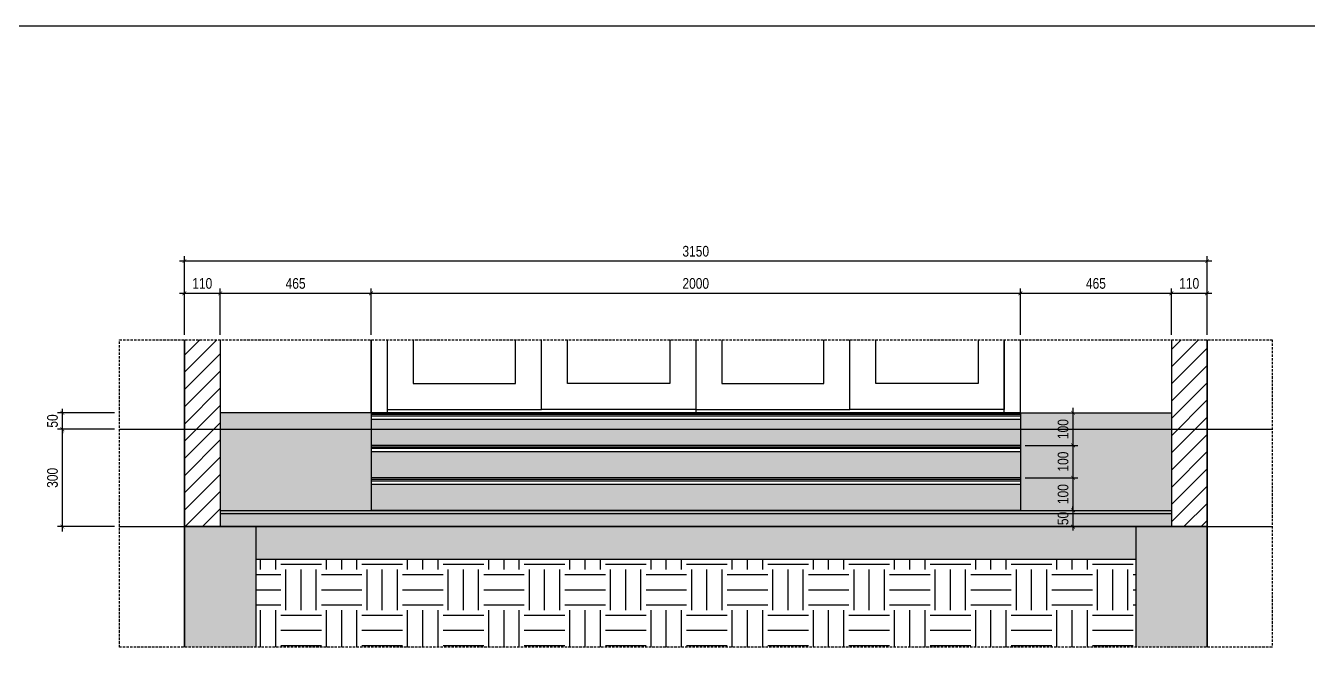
# Model space of a CAD drawing. Header units: millimetres. Extents: x -82962 to 19744, y -138000 to 4535.
# Drawn here: x 10714 to 14665, y -110505 to -108592 of the extents above; entities that cross this region are included whole.
import ezdxf

# ---------------------------------------------------------------- set-up
doc = ezdxf.new("R2010")
doc.units = ezdxf.units.MM
doc.header["$LTSCALE"] = 1000
doc.header["$MEASUREMENT"] = 0
doc.header["$PDMODE"] = 3
doc.linetypes.add('HIDDEN', pattern=[0.375, 0.25, -0.125])
doc.layers.get('0').update_dxf_attribs({"lineweight": 30})
doc.layers.get('DEFPOINTS').update_dxf_attribs({"color": 4, "lineweight": 30})
doc.layers.add('THAY', color=4, linetype='Continuous', lineweight=30)
doc.styles.add('dim', font='arial.ttf', dxfattribs={"width": 0.8})
doc.dimstyles.new('1-100-100', dxfattribs={"dimscale": 0, "dimtxt": 2.2, "dimasz": 0.8, "dimexe": 1, "dimexo": 1, "dimgap": 0.9, "dimtad": 1, "dimdec": 0, "dimzin": 0, "dimdsep": 46, "dimtxsty": 'dim', "dimblk1": 'ARCHTICK', "dimblk2": 'ARCHTICK', "dimsah": 1, "dimcen": 1, "dimdle": 1, "dimclrd": 256, "dimclre": 256, "dimclrt": 1, "dimadec": 0, "dimazin": 0, "dimtfac": 0.0001, "dimtdec": 0, "dimtix": 1, "dimtmove": 2, "dimatfit": 3, "dimldrblk": 'DOT', "dimfxl": 100, "dimtolj": 1, "dimtzin": 0, "dimarcsym": 0})
pattern_1 = [(50, (0, 0), (71.726018, -6.275213), [7.5, -82.5]), (355, (0, 0), (-13.875133, 75.219213), [6, -66]), (100.4514, (5.98, -0.52), (57.85094, 68.943954), [6.37402, -70.11421]), (46.1842, (0, 20), (106.724105, -16.5519), [11.25, -123.75]), (96.6356, (8.89, 18.62), (93.46627, 97.41179), [9.56103, -105.1713]), (351.1842, (0, 20), (93.4662, 97.41186), [9, -99]), (21, (10, 15), (59.690705, -40.26189), [7.5, -82.5]), (326, (10, 15), (24.331533, 72.515005), [6, -66]), (71.4514, (14.974, 11.645), (84.022263, 32.25305), [6.37402, -70.11421]), (37.5, (0, 0), (1.2159855, 33.2893854), [0, -65.2, 0, -67, 0, -66.25]), (7.5, (0, 0), (26.306954, 39.441171), [0, -38.2, 0, -63.7, 0, -25.25]), (327.5, (-22.3, 0), (53.3822436, -2.255487), [0, -25, 0, -78, 0, -103.5]), (317.5, (-32.3, 0), (58.318617, 10.010498), [0, -32.5, 0, -51.8, 0, -73.5])]

# ---------------------------------------------------------------- blocks, each defined once
blk = doc.blocks.new('_ARCHTICK')
at = {"color": 0, "linetype": 'ByBlock', "const_width": 0.15}
blk.add_lwpolyline([(-0.5, -0.5), (0.5, 0.5)], dxfattribs=at)
blk = doc.blocks.new('*D1206')
at = {"layer": 'DEFPOINTS', "color": 0, "ltscale": 0.2, "transparency": 16777216}
for p in [(11313.2, -109415.9), (11203.2, -109558.8), (11313.2, -109558.8)]:
    blk.add_point(p, dxfattribs=at)
at = {"layer": 'THAY', "lineweight": -2, "ltscale": 0.2, "transparency": 16777216}
for p, q in [((11188.2, -109415.9), (11328.2, -109415.9)), ((11203.2, -109543.8), (11203.2, -109400.9)), ((11313.2, -109543.8), (11313.2, -109400.9))]:
    blk.add_line(p, q, dxfattribs=at)
at = {"layer": 'THAY', "lineweight": -2, "ltscale": 0.2, "transparency": 16777216, "xscale": 11.99999999999989, "yscale": 11.99999999999989, "zscale": 11.99999999999989, "rotation": 180}
blk.add_blockref('_ARCHTICK', (11203.2, -109415.9), dxfattribs=at)
at = {"layer": 'THAY', "lineweight": -2, "ltscale": 0.2, "transparency": 16777216, "xscale": 11.99999999999989, "yscale": 11.99999999999989, "zscale": 11.99999999999989}
blk.add_blockref('_ARCHTICK', (11313.2, -109415.9), dxfattribs=at)
at = {"layer": 'THAY', "color": 1, "ltscale": 0.2, "transparency": 16777216, "insert": (11258.2, -109385.6), "char_height": 33, "attachment_point": 5, "style": 'dim'}
blk.add_mtext('\\A1;110', dxfattribs=at)
blk = doc.blocks.new('_DOT')
at = {"color": 0, "linetype": 'ByBlock', "ltscale": 10}
blk.add_line((-0.5, 0), (-1, 0), dxfattribs=at)
at = {"color": 0, "linetype": 'ByBlock', "ltscale": 10, "const_width": 0.5}
blk.add_lwpolyline([(-0.25, 0, 1), (0.25, 0, 1)], format="xyb", close=True, dxfattribs=at)
blk = doc.blocks.new('*D1207')
at = {"layer": 'DEFPOINTS', "color": 0, "ltscale": 0.2, "transparency": 16777216}
for p in [(11778.2, -109415.9), (11313.2, -109558.8), (11778.2, -109558.8)]:
    blk.add_point(p, dxfattribs=at)
at = {"layer": 'THAY', "lineweight": -2, "ltscale": 0.2, "transparency": 16777216}
for p, q in [((11298.2, -109415.9), (11793.2, -109415.9)), ((11313.2, -109543.8), (11313.2, -109400.9)), ((11778.2, -109543.8), (11778.2, -109400.9))]:
    blk.add_line(p, q, dxfattribs=at)
at = {"layer": 'THAY', "lineweight": -2, "ltscale": 0.2, "transparency": 16777216, "xscale": 11.99999999999989, "yscale": 11.99999999999989, "zscale": 11.99999999999989, "rotation": 180}
blk.add_blockref('_ARCHTICK', (11313.2, -109415.9), dxfattribs=at)
at = {"layer": 'THAY', "lineweight": -2, "ltscale": 0.2, "transparency": 16777216, "xscale": 11.99999999999989, "yscale": 11.99999999999989, "zscale": 11.99999999999989}
blk.add_blockref('_ARCHTICK', (11778.2, -109415.9), dxfattribs=at)
at = {"layer": 'THAY', "color": 1, "ltscale": 0.2, "transparency": 16777216, "insert": (11545.7, -109385.6), "char_height": 33, "attachment_point": 5, "style": 'dim'}
blk.add_mtext('\\A1;465', dxfattribs=at)
blk = doc.blocks.new('*D1208')
at = {"layer": 'DEFPOINTS', "color": 0, "ltscale": 0.2, "transparency": 16777216}
for p in [(13778.2, -109415.9), (11778.2, -109558.8), (13778.2, -109558.8)]:
    blk.add_point(p, dxfattribs=at)
at = {"layer": 'THAY', "lineweight": -2, "ltscale": 0.2, "transparency": 16777216}
for p, q in [((11763.2, -109415.9), (13793.2, -109415.9)), ((11778.2, -109543.8), (11778.2, -109400.9)), ((13778.2, -109543.8), (13778.2, -109400.9))]:
    blk.add_line(p, q, dxfattribs=at)
at = {"layer": 'THAY', "lineweight": -2, "ltscale": 0.2, "transparency": 16777216, "xscale": 11.99999999999989, "yscale": 11.99999999999989, "zscale": 11.99999999999989, "rotation": 180}
blk.add_blockref('_ARCHTICK', (11778.2, -109415.9), dxfattribs=at)
at = {"layer": 'THAY', "lineweight": -2, "ltscale": 0.2, "transparency": 16777216, "xscale": 11.99999999999989, "yscale": 11.99999999999989, "zscale": 11.99999999999989}
blk.add_blockref('_ARCHTICK', (13778.2, -109415.9), dxfattribs=at)
at = {"layer": 'THAY', "color": 1, "ltscale": 0.2, "transparency": 16777216, "insert": (12778.2, -109385.6), "char_height": 33, "attachment_point": 5, "style": 'dim'}
blk.add_mtext('\\A1;2000', dxfattribs=at)
blk = doc.blocks.new('*D1209')
at = {"layer": 'DEFPOINTS', "color": 0, "ltscale": 0.2, "transparency": 16777216}
for p in [(14243.2, -109415.9), (13778.2, -109558.8), (14243.2, -109558.8)]:
    blk.add_point(p, dxfattribs=at)
at = {"layer": 'THAY', "lineweight": -2, "ltscale": 0.2, "transparency": 16777216}
for p, q in [((13763.2, -109415.9), (14258.2, -109415.9)), ((13778.2, -109543.8), (13778.2, -109400.9)), ((14243.2, -109543.8), (14243.2, -109400.9))]:
    blk.add_line(p, q, dxfattribs=at)
at = {"layer": 'THAY', "lineweight": -2, "ltscale": 0.2, "transparency": 16777216, "xscale": 11.99999999999989, "yscale": 11.99999999999989, "zscale": 11.99999999999989, "rotation": 180}
blk.add_blockref('_ARCHTICK', (13778.2, -109415.9), dxfattribs=at)
at = {"layer": 'THAY', "lineweight": -2, "ltscale": 0.2, "transparency": 16777216, "xscale": 11.99999999999989, "yscale": 11.99999999999989, "zscale": 11.99999999999989}
blk.add_blockref('_ARCHTICK', (14243.2, -109415.9), dxfattribs=at)
at = {"layer": 'THAY', "color": 1, "ltscale": 0.2, "transparency": 16777216, "insert": (14010.7, -109385.6), "char_height": 33, "attachment_point": 5, "style": 'dim'}
blk.add_mtext('\\A1;465', dxfattribs=at)
blk = doc.blocks.new('*D1210')
at = {"layer": 'DEFPOINTS', "color": 0, "ltscale": 0.2, "transparency": 16777216}
for p in [(14353.2, -109415.9), (14243.2, -109558.8), (14353.2, -109558.8)]:
    blk.add_point(p, dxfattribs=at)
at = {"layer": 'THAY', "lineweight": -2, "ltscale": 0.2, "transparency": 16777216}
for p, q in [((14228.2, -109415.9), (14368.2, -109415.9)), ((14243.2, -109543.8), (14243.2, -109400.9)), ((14353.2, -109543.8), (14353.2, -109400.9))]:
    blk.add_line(p, q, dxfattribs=at)
at = {"layer": 'THAY', "lineweight": -2, "ltscale": 0.2, "transparency": 16777216, "xscale": 11.99999999999989, "yscale": 11.99999999999989, "zscale": 11.99999999999989, "rotation": 180}
blk.add_blockref('_ARCHTICK', (14243.2, -109415.9), dxfattribs=at)
at = {"layer": 'THAY', "lineweight": -2, "ltscale": 0.2, "transparency": 16777216, "xscale": 11.99999999999989, "yscale": 11.99999999999989, "zscale": 11.99999999999989}
blk.add_blockref('_ARCHTICK', (14353.2, -109415.9), dxfattribs=at)
at = {"layer": 'THAY', "color": 1, "ltscale": 0.2, "transparency": 16777216, "insert": (14298.2, -109385.6), "char_height": 33, "attachment_point": 5, "style": 'dim'}
blk.add_mtext('\\A1;110', dxfattribs=at)
blk = doc.blocks.new('*D1211')
at = {"layer": 'DEFPOINTS', "color": 0, "ltscale": 0.2, "transparency": 16777216}
for p in [(11203.2, -109316.9), (11203.2, -109558.8), (14353.2, -109558.8)]:
    blk.add_point(p, dxfattribs=at)
at = {"layer": 'THAY', "lineweight": -2, "ltscale": 0.2, "transparency": 16777216}
for p, q in [((14368.2, -109316.9), (11188.2, -109316.9)), ((11203.2, -109543.8), (11203.2, -109301.9)), ((14353.2, -109543.8), (14353.2, -109301.9))]:
    blk.add_line(p, q, dxfattribs=at)
at = {"layer": 'THAY', "lineweight": -2, "ltscale": 0.2, "transparency": 16777216, "xscale": 11.99999999999989, "yscale": 11.99999999999989, "zscale": 11.99999999999989, "rotation": 180}
blk.add_blockref('_ARCHTICK', (11203.2, -109316.9), dxfattribs=at)
at = {"layer": 'THAY', "lineweight": -2, "ltscale": 0.2, "transparency": 16777216, "xscale": 11.99999999999989, "yscale": 11.99999999999989, "zscale": 11.99999999999989}
blk.add_blockref('_ARCHTICK', (14353.2, -109316.9), dxfattribs=at)
at = {"layer": 'THAY', "color": 1, "ltscale": 0.2, "transparency": 16777216, "insert": (12778.2, -109286.6), "char_height": 33, "attachment_point": 5, "style": 'dim'}
blk.add_mtext('\\A1;3150', dxfattribs=at)
blk = doc.blocks.new('*D1212')
at = {"layer": 'DEFPOINTS', "color": 0, "ltscale": 0.2, "transparency": 16777216}
for p in [(10827.3, -109833.8), (11003.2, -109833.8), (11003.2, -110133.8)]:
    blk.add_point(p, dxfattribs=at)
at = {"layer": 'THAY', "lineweight": -2, "ltscale": 0.2, "transparency": 16777216}
for p, q in [((10827.3, -110148.8), (10827.3, -109818.8)), ((10988.2, -109833.8), (10812.3, -109833.8)), ((10988.2, -110133.8), (10812.3, -110133.8))]:
    blk.add_line(p, q, dxfattribs=at)
at = {"layer": 'THAY', "lineweight": -2, "ltscale": 0.2, "transparency": 16777216, "xscale": 12, "yscale": 12, "zscale": 12}
for p, rotation in [((10827.3, -109833.8), 90), ((10827.3, -110133.8), 270)]:
    blk.add_blockref('_ARCHTICK', p, dxfattribs=dict(at, rotation=rotation))
at = {"layer": 'THAY', "color": 1, "ltscale": 0.2, "transparency": 16777216, "insert": (10797, -109983.8), "char_height": 33, "attachment_point": 5, "rotation": 90, "style": 'dim'}
blk.add_mtext('\\A1;300', dxfattribs=at)
blk = doc.blocks.new('*D1213')
at = {"layer": 'DEFPOINTS', "color": 0, "ltscale": 0.2, "transparency": 16777216}
for p in [(10827.3, -109783.8), (11003.2, -109783.8), (11003.2, -109833.8)]:
    blk.add_point(p, dxfattribs=at)
at = {"layer": 'THAY', "lineweight": -2, "ltscale": 0.2, "transparency": 16777216}
for p, q in [((10988.2, -109783.8), (10812.3, -109783.8)), ((10827.3, -109783.8), (10827.3, -109771.8)), ((10827.3, -109833.8), (10827.3, -109783.8)), ((10988.2, -109833.8), (10812.3, -109833.8)), ((10827.3, -109833.8), (10827.3, -109845.8))]:
    blk.add_line(p, q, dxfattribs=at)
at = {"layer": 'THAY', "lineweight": -2, "ltscale": 0.2, "transparency": 16777216, "xscale": 12, "yscale": 12, "zscale": 12}
for p, rotation in [((10827.3, -109783.8), 270), ((10827.3, -109833.8), 90)]:
    blk.add_blockref('_ARCHTICK', p, dxfattribs=dict(at, rotation=rotation))
at = {"layer": 'THAY', "color": 1, "ltscale": 0.2, "transparency": 16777216, "insert": (10797, -109808.8), "char_height": 33, "attachment_point": 5, "rotation": 90, "style": 'dim'}
blk.add_mtext('\\A1;50', dxfattribs=at)
blk = doc.blocks.new('*D1214')
at = {"layer": 'DEFPOINTS', "color": 0, "ltscale": 0.2, "transparency": 16777216}
for p in [(13778.2, -109783.8), (13778.2, -109883.8), (13940.1, -109883.8)]:
    blk.add_point(p, dxfattribs=at)
at = {"layer": 'THAY', "lineweight": -2, "ltscale": 0.2, "transparency": 16777216}
for p, q in [((13793.2, -109783.8), (13955.1, -109783.8)), ((13940.1, -109768.8), (13940.1, -109898.8)), ((13793.2, -109883.8), (13955.1, -109883.8))]:
    blk.add_line(p, q, dxfattribs=at)
at = {"layer": 'THAY', "lineweight": -2, "ltscale": 0.2, "transparency": 16777216, "xscale": 12, "yscale": 12, "zscale": 12}
for p, rotation in [((13940.1, -109783.8), 90), ((13940.1, -109883.8), 270)]:
    blk.add_blockref('_ARCHTICK', p, dxfattribs=dict(at, rotation=rotation))
at = {"layer": 'THAY', "color": 1, "ltscale": 0.2, "transparency": 16777216, "insert": (13909.7, -109833.8), "char_height": 33, "attachment_point": 5, "rotation": 90, "style": 'dim'}
blk.add_mtext('\\A1;100', dxfattribs=at)
blk = doc.blocks.new('*D1215')
at = {"layer": 'DEFPOINTS', "color": 0, "ltscale": 0.2, "transparency": 16777216}
for p in [(13778.2, -109883.8), (13778.2, -109983.8), (13940.1, -109983.8)]:
    blk.add_point(p, dxfattribs=at)
at = {"layer": 'THAY', "lineweight": -2, "ltscale": 0.2, "transparency": 16777216}
for p, q in [((13940.1, -109868.8), (13940.1, -109998.8)), ((13793.2, -109883.8), (13955.1, -109883.8)), ((13793.2, -109983.8), (13955.1, -109983.8))]:
    blk.add_line(p, q, dxfattribs=at)
at = {"layer": 'THAY', "lineweight": -2, "ltscale": 0.2, "transparency": 16777216, "xscale": 12, "yscale": 12, "zscale": 12}
for p, rotation in [((13940.1, -109883.8), 90), ((13940.1, -109983.8), 270)]:
    blk.add_blockref('_ARCHTICK', p, dxfattribs=dict(at, rotation=rotation))
at = {"layer": 'THAY', "color": 1, "ltscale": 0.2, "transparency": 16777216, "insert": (13909.7, -109933.8), "char_height": 33, "attachment_point": 5, "rotation": 90, "style": 'dim'}
blk.add_mtext('\\A1;100', dxfattribs=at)
blk = doc.blocks.new('*D1216')
at = {"layer": 'DEFPOINTS', "color": 0, "ltscale": 0.2, "transparency": 16777216}
for p in [(13778.2, -109983.8), (13778.2, -110083.8), (13940.1, -110083.8)]:
    blk.add_point(p, dxfattribs=at)
at = {"layer": 'THAY', "lineweight": -2, "ltscale": 0.2, "transparency": 16777216}
for p, q in [((13793.2, -109983.8), (13955.1, -109983.8)), ((13940.1, -109968.8), (13940.1, -110098.8)), ((13793.2, -110083.8), (13955.1, -110083.8))]:
    blk.add_line(p, q, dxfattribs=at)
at = {"layer": 'THAY', "lineweight": -2, "ltscale": 0.2, "transparency": 16777216, "xscale": 12, "yscale": 12, "zscale": 12}
for p, rotation in [((13940.1, -109983.8), 90), ((13940.1, -110083.8), 270)]:
    blk.add_blockref('_ARCHTICK', p, dxfattribs=dict(at, rotation=rotation))
at = {"layer": 'THAY', "color": 1, "ltscale": 0.2, "transparency": 16777216, "insert": (13909.7, -110033.8), "char_height": 33, "attachment_point": 5, "rotation": 90, "style": 'dim'}
blk.add_mtext('\\A1;100', dxfattribs=at)
blk = doc.blocks.new('*D1217')
at = {"layer": 'DEFPOINTS', "color": 0, "ltscale": 0.2, "transparency": 16777216}
for p in [(13778.2, -110083.8), (13778.2, -110133.8), (13940.1, -110133.8)]:
    blk.add_point(p, dxfattribs=at)
at = {"layer": 'THAY', "lineweight": -2, "ltscale": 0.2, "transparency": 16777216}
for p, q in [((13793.2, -110083.8), (13955.1, -110083.8)), ((13940.1, -110083.8), (13940.1, -110071.8)), ((13940.1, -110083.8), (13940.1, -110133.8)), ((13793.2, -110133.8), (13955.1, -110133.8)), ((13940.1, -110133.8), (13940.1, -110145.8))]:
    blk.add_line(p, q, dxfattribs=at)
at = {"layer": 'THAY', "lineweight": -2, "ltscale": 0.2, "transparency": 16777216, "xscale": 12, "yscale": 12, "zscale": 12}
for p, rotation in [((13940.1, -110083.8), 270), ((13940.1, -110133.8), 90)]:
    blk.add_blockref('_ARCHTICK', p, dxfattribs=dict(at, rotation=rotation))
at = {"layer": 'THAY', "color": 1, "ltscale": 0.2, "transparency": 16777216, "insert": (13909.7, -110108.8), "char_height": 33, "attachment_point": 5, "rotation": 90, "style": 'dim'}
blk.add_mtext('\\A1;50', dxfattribs=at)

msp = doc.modelspace()

# ---------------------------------------------------------------- hatches: boundary and pattern name
at = {"layer": 'THAY', "ltscale": 0.2}
h = msp.add_hatch(dxfattribs=at)
h.set_pattern_fill('ANSI31', color=256, scale=300, style=0)
h.paths.add_polyline_path([(11313.22678, -109558.84264), (11203.22678, -109558.84264), (11203.22678, -110133.84892), (11313.22678, -110133.84892)])
h = msp.add_hatch(dxfattribs=at)
h.set_pattern_fill('ANSI31', color=256, scale=300, style=0)
h.paths.add_polyline_path([(14353.22678, -109558.84264), (14243.22678, -109558.84264), (14243.22678, -110133.84892), (14353.22678, -110133.84892)])
h = msp.add_hatch(dxfattribs=at)
h.set_pattern_fill('AR-CONC', color=256, scale=10, style=0, double=1)
h.set_pattern_definition(pattern_1)
h.paths.add_polyline_path([(13778.22678, -110083.84892), (14243.22678, -110083.84892), (14243.22678, -109783.84892), (13778.22678, -109783.84892)])
h.paths.add_polyline_path([(11778.22678, -109803.84892), (11778.22678, -109883.84892), (13778.22678, -109883.84892), (13778.22678, -109803.84892)])
h.paths.add_polyline_path([(11778.22678, -109903.84892), (11778.22678, -109983.84892), (13778.22678, -109983.84892), (13778.22678, -109903.84892)])
h.paths.add_polyline_path([(11778.22678, -110003.84892), (11778.22678, -110083.84892), (13778.22678, -110083.84892), (13778.22678, -110003.84892)])
h.paths.add_polyline_path([(11778.22678, -110083.84892), (11778.22678, -109783.84892), (11313.22678, -109783.84892), (11313.22678, -110083.84892)])
h = msp.add_hatch(dxfattribs=at)
h.set_pattern_fill('ANSI38', color=256, scale=40, style=0)
h.set_pattern_definition([(45, (-308.034, 7404.962), (-3.5355339, 3.5355339), []), (135, (-308.034, 7404.962), (-10.60660172, 3.5355339), [12.5, -7.5])])
h.paths.add_polyline_path([(11625.6278, -110093.84892), (14243.22678, -110093.84892), (14243.22678, -110083.84892), (11313.22678, -110083.84892), (11313.22678, -110093.84892)])
h = msp.add_hatch(dxfattribs=at)
h.set_pattern_fill('AR-SAND', color=256, scale=5, style=0)
h.set_pattern_definition([(37.5, (0, 0), (-0.3149668, 9.63411885), [0, -7.6, 0, -8.5, 0, -8.125]), (7.5, (0, 0), (8.8488835, 14.1107303), [0, -4.1, 0, -6.85, 0, -2.625]), (327.5, (-6.15, 0), (15.5707093, 0.02829527), [0, -2.5, 0, -9, 0, -11.75]), (317.5, (-6.15, 0), (15.030633, 4.3883778), [0, -1.25, 0, -5.9, 0, -6.75])])
h.paths.add_polyline_path([(11313.22678, -110093.84892), (11313.22678, -110133.84892), (12568.84261, -110133.84892), (14243.22678, -110133.84892), (14243.22678, -110093.84892)])
h = msp.add_hatch(color=256, dxfattribs=at)
h.paths.add_polyline_path([(11423.22678, -110133.84892), (11313.22678, -110133.84892), (11203.22678, -110133.84892), (11203.22678, -110505.32971), (11423.22678, -110505.32971)])
h.paths.add_polyline_path([(14133.22678, -110505.32971), (14353.22678, -110505.32971), (14353.22678, -110133.84892), (14133.22678, -110133.84892)])
h = msp.add_hatch(dxfattribs=at)
h.set_pattern_fill('AR-CONC', color=256, scale=10, style=0, double=1)
h.set_pattern_definition(pattern_1)
h.paths.add_polyline_path([(14133.22678, -110233.84892), (14133.22678, -110133.84892), (11423.22678, -110133.84892), (11423.22678, -110233.84892)])
h = msp.add_hatch(dxfattribs=at)
h.set_pattern_fill('EARTH', color=256, scale=500, style=0)
h.paths.add_polyline_path([(14133.22678, -110505.32971), (14133.22678, -110233.84892), (11423.22678, -110233.84892), (11423.22678, -110505.32971)])

# ---------------------------------------------------------------- linework, layer by layer
for p, q in [((-14491.20828, -108592.24594), (19744.41861, -108592.24594)), ((11778.22678, -109783.84892), (11778.22678, -109558.84264)), ((12778.22678, -109558.84264), (12778.22678, -109783.84892)), ((13778.22678, -109783.84892), (13778.22678, -109558.84264)), ((11778.22678, -109783.84892), (11313.22678, -109783.84892)), ((13778.22678, -109783.84892), (11778.22678, -109783.84892)), ((11778.22678, -109783.84892), (11778.22678, -110083.84892)), ((13778.22678, -109788.84892), (11778.22678, -109788.84892)), ((13778.22678, -109783.84892), (13778.22678, -110083.84892)), ((13778.22678, -109783.84892), (14243.22678, -109783.84892)), ((13778.22678, -109793.84892), (11778.22678, -109793.84892)), ((13778.22678, -109803.84892), (11778.22678, -109803.84892)), ((13778.22678, -109883.84892), (11778.22678, -109883.84892)), ((13778.22678, -109888.84892), (11778.22678, -109888.84892)), ((13778.22678, -109893.84892), (11778.22678, -109893.84892)), ((13778.22678, -109903.84892), (11778.22678, -109903.84892)), ((13778.22678, -109983.84892), (11778.22678, -109983.84892)), ((13778.22678, -109988.84892), (11778.22678, -109988.84892)), ((13778.22678, -109993.84892), (11778.22678, -109993.84892)), ((13778.22678, -110003.84892), (11778.22678, -110003.84892)), ((13778.22678, -110083.84892), (11778.22678, -110083.84892))]:
    msp.add_line(p, q, dxfattribs=at)
at = {"layer": 'THAY', "linetype": 'Continuous'}
for p, q in [((11203.22678, -109558.84264), (11203.22678, -110133.84892)), ((11313.22678, -109558.84264), (11313.22678, -110133.84892)), ((14243.22678, -109558.84264), (14243.22678, -110133.84892)), ((14353.22678, -109558.84264), (14353.22678, -110133.84892))]:
    msp.add_line(p, q, dxfattribs=at)
at = {"layer": 'THAY', "ltscale": 0.5}
for p, q in [((11203.22678, -110505.32971), (11203.22678, -109558.84264)), ((14353.22678, -110505.32971), (14353.22678, -109558.84264)), ((14353.22678, -110133.84892), (11203.22678, -110133.84892)), ((11203.22678, -110133.84892), (11203.22678, -110505.32971)), ((11423.22678, -110133.84892), (11423.22678, -110505.32971)), ((14133.22678, -110133.84892), (14133.22678, -110505.32971)), ((14353.22678, -110133.84892), (14353.22678, -110505.32971))]:
    msp.add_line(p, q, dxfattribs=at)
at = {"layer": 'THAY', "linetype": 'HIDDEN', "ltscale": 0.03}
msp.add_lwpolyline([(11003.22678, -110505.32971), (11003.22678, -109558.84264), (14553.22678, -109558.84264), (14553.22678, -110505.32971)], close=True, dxfattribs=at)
at = {"layer": 'THAY', "ltscale": 0.2}
for points in [[(11778.22678, -109558.84264), (11778.22678, -109783.84892), (13778.22678, -109783.84892), (13778.22678, -109558.84264)], [(11828.22678, -109558.84264), (11828.22678, -109783.84892), (13728.22678, -109783.84892), (13728.22678, -109558.84264)], [(11828.22678, -109558.84264), (11828.22678, -109773.84892), (12303.22678, -109773.84892), (12303.22678, -109558.84264)], [(11908.22678, -109558.84264), (11908.22678, -109693.84892), (12223.22678, -109693.84892), (12223.22678, -109558.84264)], [(12778.22678, -109558.84264), (12778.22678, -109773.84892), (12303.22678, -109773.84892), (12303.22678, -109558.84264)], [(12698.22678, -109558.84264), (12698.22678, -109693.84892), (12383.22678, -109693.84892), (12383.22678, -109558.84264)], [(12778.22678, -109558.84264), (12778.22678, -109773.84892), (13253.22678, -109773.84892), (13253.22678, -109558.84264)], [(12858.22678, -109558.84264), (12858.22678, -109693.84892), (13173.22678, -109693.84892), (13173.22678, -109558.84264)], [(13728.22678, -109558.84264), (13728.22678, -109773.84892), (13253.22678, -109773.84892), (13253.22678, -109558.84264)], [(13648.22678, -109558.84264), (13648.22678, -109693.84892), (13333.22678, -109693.84892), (13333.22678, -109558.84264)]]:
    msp.add_lwpolyline(points, dxfattribs=at)
at = {"layer": 'THAY', "ltscale": 0.5}
for points in [[(11003.22678, -109833.84892), (14553.22678, -109833.84892)], [(11313.22678, -110083.84892), (14243.22678, -110083.84892)], [(11313.22678, -110093.84892), (14243.22678, -110093.84892)], [(11003.22678, -110133.84892), (14553.22678, -110133.84892)], [(11313.22678, -110133.84892), (12568.84261, -110133.84892)], [(11423.22678, -110233.84892), (14133.22678, -110233.84892)]]:
    msp.add_lwpolyline(points, dxfattribs=at)

# ---------------------------------------------------------------- dimensions: what is measured, and where the dimension line sits
at = {"layer": 'THAY', "ltscale": 0.2}
for base, p1, p2, picture, middle in [((11203.22678, -109316.94641), (14353.22678, -109558.84264), (11203.22678, -109558.84264), '*D1211', (12778.22678, -109286.58624)), ((11313.22678, -109415.94641), (11203.22678, -109558.84264), (11313.22678, -109558.84264), '*D1206', (11258.22678, -109385.5975)), ((11778.22678, -109415.94641), (11313.22678, -109558.84264), (11778.22678, -109558.84264), '*D1207', (11545.72678, -109385.5975)), ((13778.22678, -109415.94641), (11778.22678, -109558.84264), (13778.22678, -109558.84264), '*D1208', (12778.22678, -109385.5975)), ((14243.22678, -109415.94641), (13778.22678, -109558.84264), (14243.22678, -109558.84264), '*D1209', (14010.72678, -109385.5975)), ((14353.22678, -109415.94641), (14243.22678, -109558.84264), (14353.22678, -109558.84264), '*D1210', (14298.22678, -109385.5975))]:
    dim = msp.add_linear_dim(base=base, p1=p1, p2=p2, dimstyle='1-100-100', override={"dimscale": 15}, dxfattribs=at)
    dim.commit()
    dim.dimension.update_dxf_attribs({"geometry": picture, "text_midpoint": middle})
for base, p1, p2, picture, middle in [((10827.33236, -109783.84892), (11003.22678, -109833.84892), (11003.22678, -109783.84892), '*D1213', (10796.98345, -109808.84892)), ((13940.05302, -109883.84892), (13778.22678, -109783.84892), (13778.22678, -109883.84892), '*D1214', (13909.70411, -109833.84892)), ((10827.33236, -109833.84892), (11003.22678, -110133.84892), (11003.22678, -109833.84892), '*D1212', (10796.97219, -109983.84892)), ((13940.05302, -109983.84892), (13778.22678, -109883.84892), (13778.22678, -109983.84892), '*D1215', (13909.70411, -109933.84892)), ((13940.05302, -110083.84892), (13778.22678, -109983.84892), (13778.22678, -110083.84892), '*D1216', (13909.70411, -110033.84892)), ((13940.05302, -110133.84892), (13778.22678, -110083.84892), (13778.22678, -110133.84892), '*D1217', (13909.70411, -110108.84892))]:
    dim = msp.add_linear_dim(base=base, p1=p1, p2=p2, angle=90, dimstyle='1-100-100', override={"dimscale": 15}, dxfattribs=at)
    dim.commit()
    dim.dimension.update_dxf_attribs({"geometry": picture, "text_midpoint": middle})

doc.saveas('drawing.dxf')
